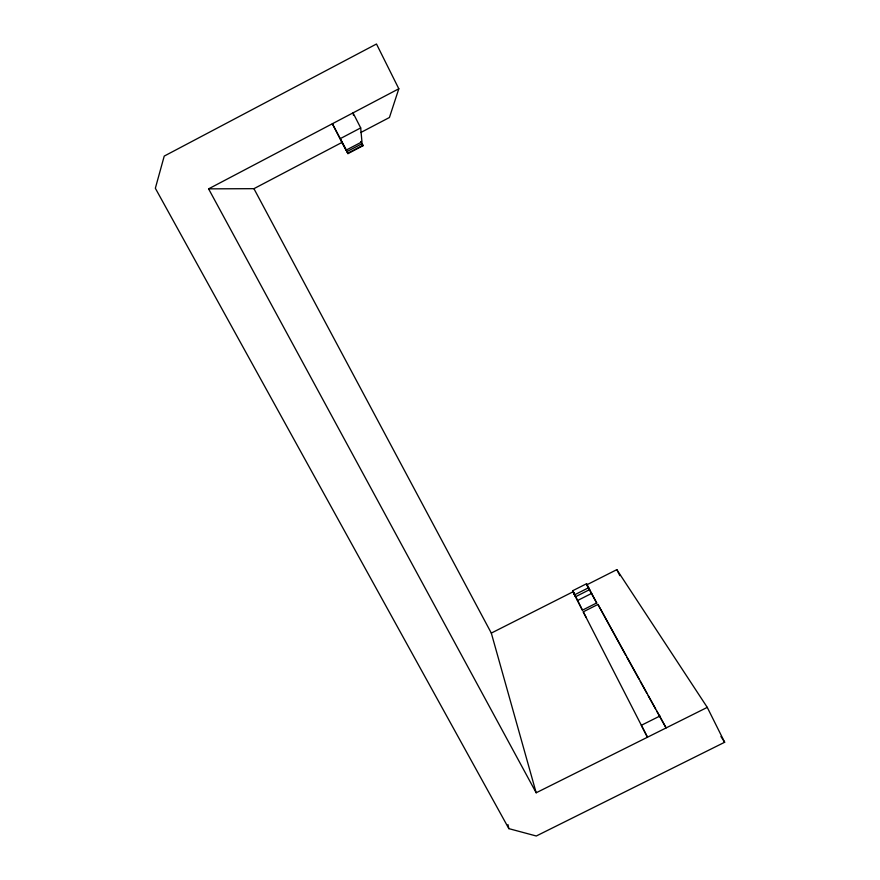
<?xml version="1.0" encoding="UTF-8"?>
<svg xmlns="http://www.w3.org/2000/svg" width="880" height="880" viewBox="0 0 880 880"><rect width="100%" height="100%" fill="white"/><g stroke="black" fill="none" stroke-linecap="round" stroke-linejoin="round"><path stroke-width="1.32" d="M596.695 602.954L586.531 583.748L572.748 590.711L582.406 610.17L596.695 602.954L586.663 584.892L616.825 569.646L707.267 707.377L724.658 742.258L536.294 836L508.86 828.641L155.342 188.265L164.23 156.09L376.486 44L398.816 88.781L389.433 117.502L360.745 132.539M707.267 707.377L536.173 792.781L208.593 188.859L398.816 88.781M360.69 127.908L361.955 141.845L346.137 150.139L340.076 138.743L360.69 127.908L353.034 112.871L353.485 115.445M208.593 188.859L253.935 188.672L342.155 142.329M362.12 143.638L363.011 145.717L347.952 153.626L346.929 151.613L362.12 143.638L361.031 141.438M347.765 153.241L362.934 145.277M536.173 792.781L491.315 633.094L573.001 591.8L582.406 610.17M589.688 589.578L575.773 596.618L572.902 591.602L572.748 590.711L574.805 594.704L588.698 587.686M577.467 600.556L591.679 593.384M660.022 715.968L641.344 725.296L647.471 737.231L583.242 611.842L597.949 604.417L666.116 727.925L656.832 711.216M720.94 736.505L724.658 742.258M625.691 655.149L597.949 604.417M627.011 657.525L638.946 679.008M640.266 681.395L646.899 693.319M648.219 695.706L655.512 708.829M253.935 188.672L491.315 633.094M339.878 137.995L332.365 123.739L340.076 138.743M361.02 141.922L363.011 145.717M346.929 151.613L340.956 140.052L347.952 153.626M583.242 611.842L585.97 617.133M340.494 139.183L346.137 150.139M572.902 591.602L575.597 596.882M616.825 569.646L619.839 575.652M586.531 583.748L589.446 589.886M507.969 824.626L508.86 828.641"/></g></svg>
